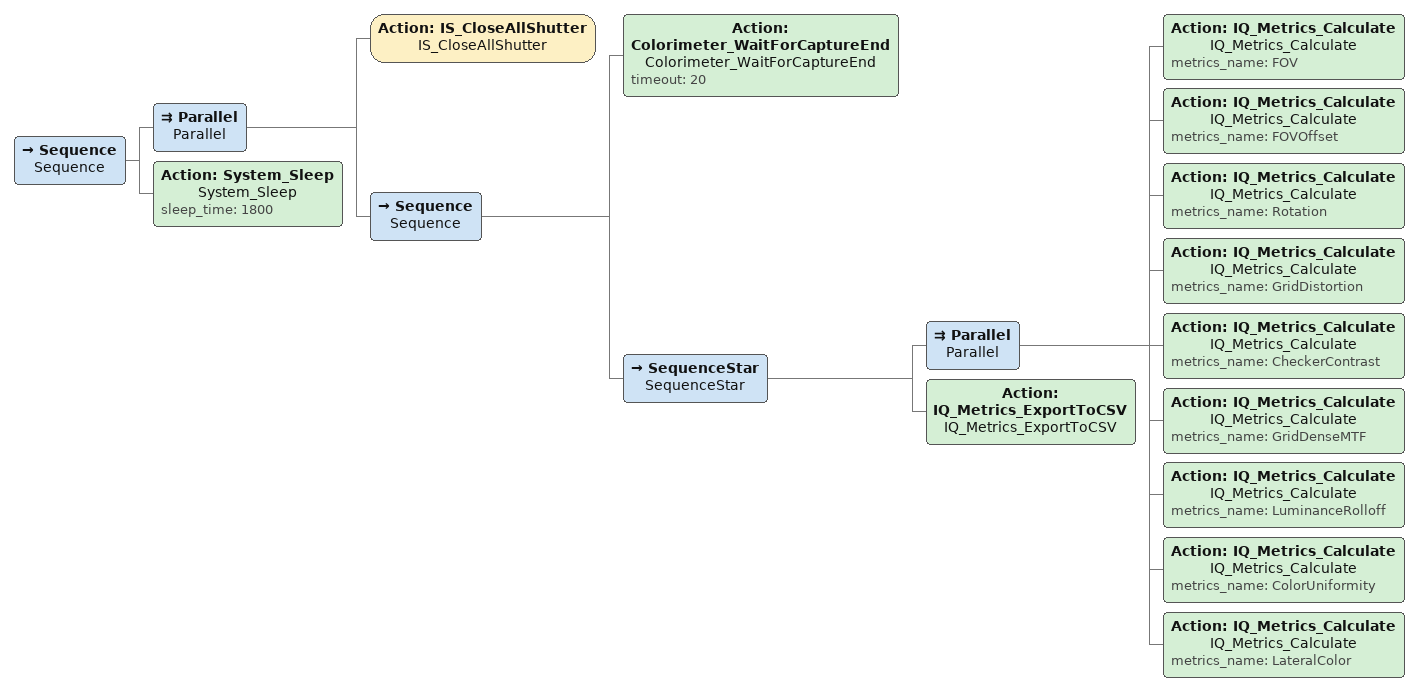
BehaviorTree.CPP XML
<Sequence name="Sequence">
<!--Algo Module-->
  <Parallel name="Parallel">
   <Action name="IS_CloseAllShutter" ID="IS_CloseAllShutter"/>
   <Sequence name="Sequence">
    <Action name="Colorimeter_WaitForCaptureEnd" ID="Colorimeter_WaitForCaptureEnd" timeout="20"/>
    <SequenceStar name="SequenceStar">
     <Parallel name="Parallel">
      <Action name="IQ_Metrics_Calculate" ID="IQ_Metrics_Calculate" metrics_name="FOV"/>
      <Action name="IQ_Metrics_Calculate" ID="IQ_Metrics_Calculate" metrics_name="FOVOffset"/>
      <Action name="IQ_Metrics_Calculate" ID="IQ_Metrics_Calculate" metrics_name="Rotation"/>
      <Action name="IQ_Metrics_Calculate" ID="IQ_Metrics_Calculate" metrics_name="GridDistortion"/>
      <Action name="IQ_Metrics_Calculate" ID="IQ_Metrics_Calculate" metrics_name="CheckerContrast"/>
      <Action name="IQ_Metrics_Calculate" ID="IQ_Metrics_Calculate" metrics_name="GridDenseMTF"/>
      <Action name="IQ_Metrics_Calculate" ID="IQ_Metrics_Calculate" metrics_name="LuminanceRolloff"/>
      <Action name="IQ_Metrics_Calculate" ID="IQ_Metrics_Calculate" metrics_name="ColorUniformity"/>
      <Action name="IQ_Metrics_Calculate" ID="IQ_Metrics_Calculate" metrics_name="LateralColor"/>
     </Parallel>
     <Action name="IQ_Metrics_ExportToCSV" ID="IQ_Metrics_ExportToCSV"/>
    </SequenceStar>
   </Sequence>
  </Parallel>
    <Action name="System_Sleep" ID="System_Sleep" sleep_time="1800"/>
   </Sequence>
